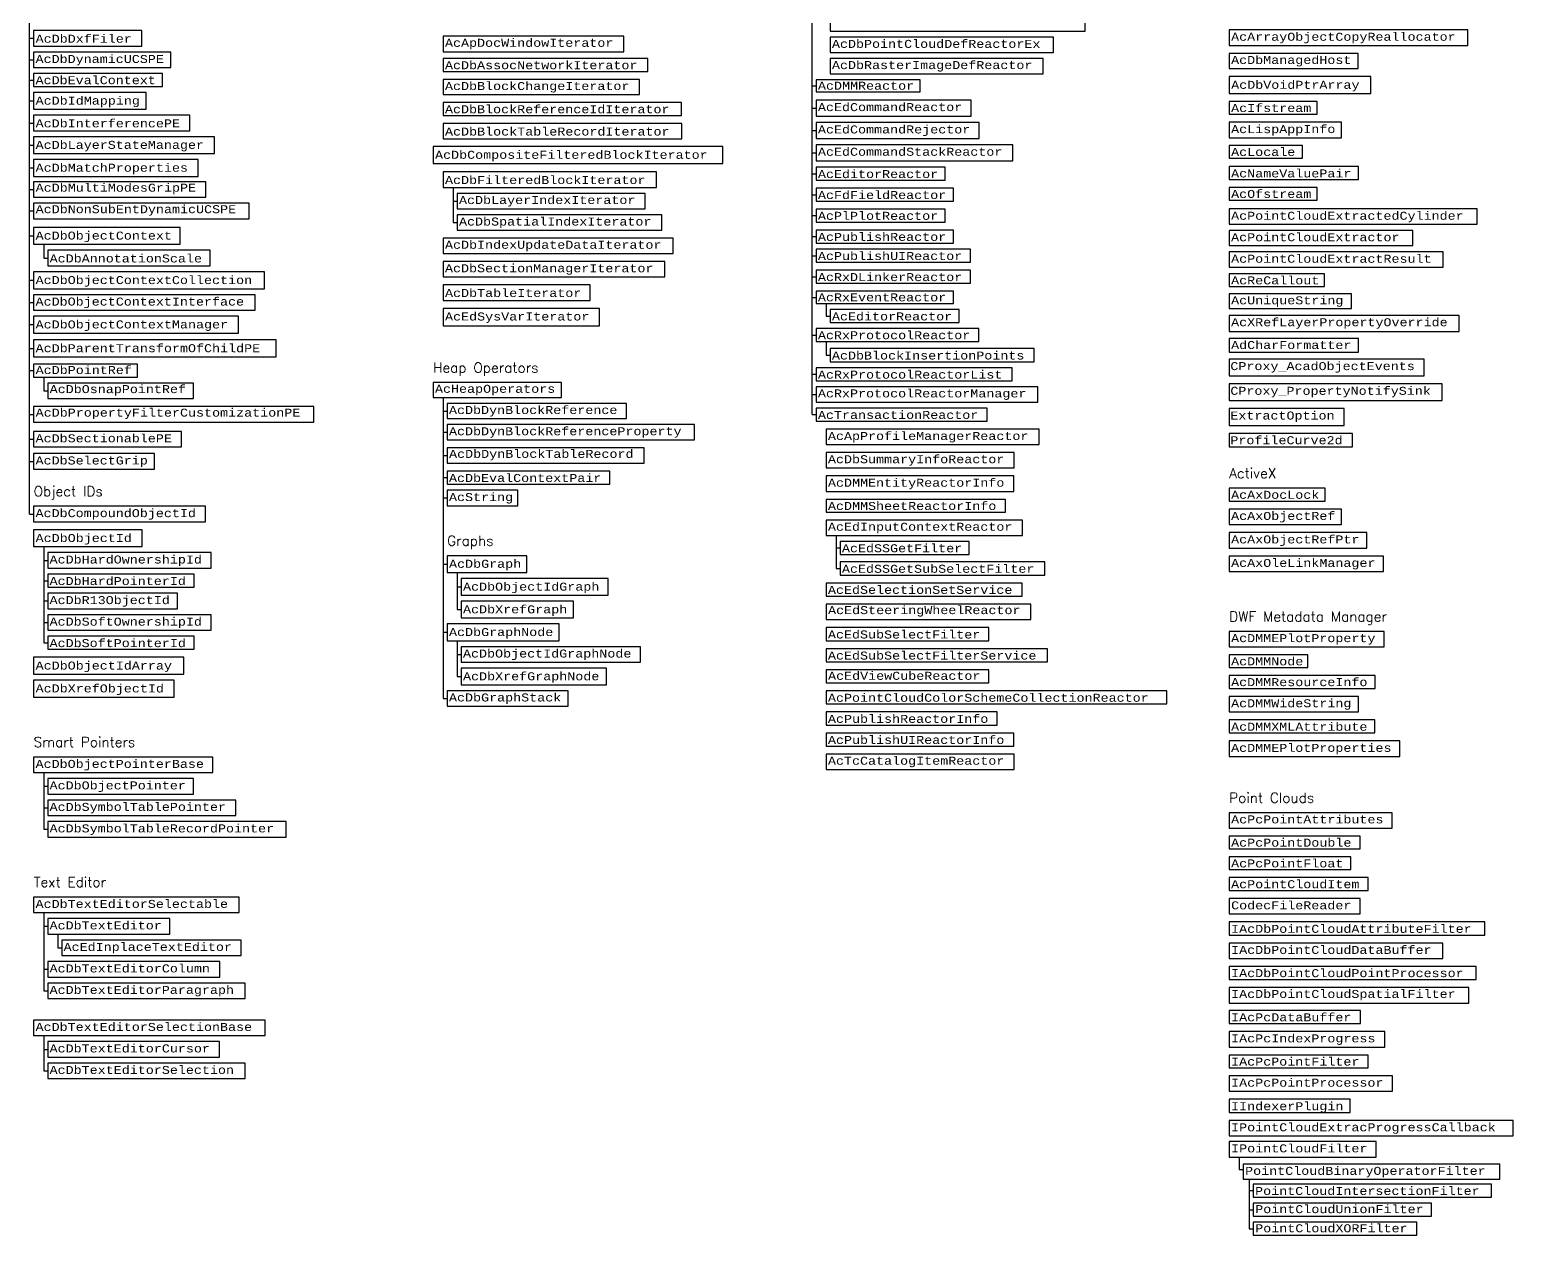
# Model space of a CAD drawing. Header units: inches. Extents: x 349 to 921, y -346 to 10.
# Drawn here: x 429 to 503.1, y -127.9 to -67.6 of the extents above; entities that cross this region are included whole.
import ezdxf

# ---------------------------------------------------------------- set-up
doc = ezdxf.new("R2010")
doc.units = ezdxf.units.IN
doc.header["$MEASUREMENT"] = 0
for name, color, linetype in [('ObjectARX 2009 Unmanaged classes', 7, 'Continuous'), ('ObjectARX 2010 Unmanaged classes', 7, 'Continuous'), ('Unmanaged classes', 7, 'Continuous'), ('Unmanaged classes w .NET Wrappers', 3, 'Continuous')]:
    doc.layers.add(name, color=color, linetype=linetype)
doc.styles.add('Categories', font='romanc.shx', dxfattribs={"height": 0.5})
doc.styles.get("Standard").update_dxf_attribs({"font": 'cour.ttf'})
doc.styles.add('Unmanaged', font='cour.ttf', dxfattribs={"height": 0.2})

msp = doc.modelspace()

# ---------------------------------------------------------------- linework, layer by layer
for p, q in [((428.968, -91.815), (428.968, -0.743)), ((468.078, -86.842), (468.078, -0.743)), ((428.968, -68.025), (429.168, -68.025)), ((428.968, -69.103), (429.168, -69.103)), ((428.968, -70.111), (429.168, -70.111)), ((468.078, -70.403), (468.278, -70.403)), ((468.078, -70.403), (468.278, -70.403)), ((468.078, -70.403), (468.278, -70.403)), ((428.968, -71.153), (429.168, -71.153)), ((468.078, -71.519), (468.278, -71.519)), ((428.968, -72.262), (429.168, -72.262)), ((468.078, -72.635), (468.278, -72.635)), ((428.968, -73.367), (429.168, -73.367)), ((468.078, -73.751), (468.278, -73.751)), ((428.968, -74.506), (429.168, -74.506)), ((468.078, -74.799), (468.278, -74.799)), ((428.968, -75.583), (429.168, -75.583)), ((450.134, -75.484), (450.134, -77.233)), ((450.134, -76.165), (450.334, -76.165)), ((468.078, -75.846), (468.278, -75.846)), ((428.968, -76.659), (429.168, -76.659)), ((468.078, -76.894), (468.278, -76.894)), ((450.134, -77.233), (450.334, -77.233)), ((428.968, -77.901), (429.168, -77.901)), ((429.668, -78.322), (429.668, -79.013)), ((468.078, -77.941), (468.278, -77.941)), ((429.668, -79.013), (429.868, -79.013)), ((468.078, -78.896), (468.278, -78.896)), ((468.078, -79.951), (468.278, -79.951)), ((428.968, -80.126), (429.168, -80.126)), ((428.968, -81.235), (429.168, -81.235)), ((468.078, -80.984), (468.278, -80.984)), ((468.778, -81.289), (468.778, -81.917)), ((468.778, -81.917), (468.978, -81.917)), ((428.968, -82.344), (429.168, -82.344)), ((468.078, -82.864), (468.278, -82.864)), ((428.968, -83.531), (429.168, -83.531)), ((468.778, -83.184), (468.778, -83.872)), ((468.778, -83.872), (468.978, -83.872)), ((428.968, -84.642), (429.168, -84.642)), ((429.668, -84.969), (429.668, -85.657)), ((468.078, -84.827), (468.278, -84.827)), ((429.668, -85.657), (429.868, -85.657)), ((449.634, -85.985), (449.634, -101.039)), ((468.078, -85.835), (468.278, -85.835)), ((449.634, -86.666), (449.834, -86.666)), ((428.968, -86.832), (429.168, -86.832)), ((468.078, -86.842), (468.278, -86.842)), ((428.968, -88.072), (429.168, -88.072)), ((449.634, -87.727), (449.834, -87.727)), ((449.634, -88.888), (449.834, -88.888)), ((428.968, -89.183), (429.168, -89.183)), ((449.634, -89.996), (449.834, -89.996)), ((449.634, -91.011), (449.834, -91.011)), ((428.968, -91.815), (429.168, -91.815)), ((428.968, -91.815), (429.168, -91.815)), ((429.668, -93.446), (429.668, -98.254)), ((469.278, -92.883), (469.278, -94.538)), ((429.668, -94.133), (429.868, -94.133)), ((469.278, -93.51), (469.478, -93.51)), ((449.634, -94.316), (449.834, -94.316)), ((450.334, -94.734), (450.334, -96.594)), ((469.278, -94.538), (469.478, -94.538)), ((429.668, -95.149), (429.868, -95.149)), ((450.334, -95.455), (450.534, -95.455)), ((429.668, -96.164), (429.868, -96.164)), ((450.334, -96.594), (450.534, -96.594)), ((429.668, -97.239), (429.868, -97.239)), ((449.634, -97.73), (449.834, -97.73)), ((429.668, -98.254), (429.868, -98.254)), ((450.334, -98.148), (450.334, -99.941)), ((450.334, -98.835), (450.534, -98.835)), ((450.334, -99.941), (450.534, -99.941)), ((449.634, -101.039), (449.834, -101.039)), ((429.668, -104.742), (429.668, -107.581)), ((429.668, -105.43), (429.868, -105.43)), ((429.668, -106.505), (429.868, -106.505)), ((429.668, -107.581), (429.868, -107.581)), ((429.668, -111.744), (429.668, -115.658)), ((429.668, -112.431), (429.868, -112.431)), ((430.368, -112.819), (430.368, -113.507)), ((430.368, -113.507), (430.568, -113.507)), ((429.668, -114.582), (429.868, -114.582)), ((429.668, -115.658), (429.868, -115.658)), ((429.668, -117.896), (429.668, -119.659)), ((429.668, -118.584), (429.868, -118.584)), ((429.668, -119.659), (429.868, -119.659)), ((489.431, -123.968), (489.431, -124.596)), ((489.431, -124.596), (489.631, -124.596)), ((489.931, -125.07), (489.931, -127.558)), ((489.931, -125.649), (490.131, -125.649)), ((489.931, -126.603), (490.131, -126.603)), ((489.931, -127.558), (490.131, -127.558))]:
    msp.add_line(p, q)
for points in [[(468.978, -66.914), (468.978, -67.675), (481.738, -67.675), (481.738, -66.914)], [(429.168, -67.633), (429.168, -68.416), (434.574, -68.416), (434.574, -67.633)], [(449.634, -67.922), (449.634, -68.707), (458.661, -68.707), (458.661, -67.922)], [(468.978, -67.975), (468.978, -68.736), (480.152, -68.736), (480.152, -67.975)], [(488.931, -67.604), (488.931, -68.38), (500.851, -68.38), (500.851, -67.604)], [(429.168, -68.716), (429.168, -69.491), (436.031, -69.491), (436.031, -68.716)], [(488.931, -68.78), (488.931, -69.541), (495.378, -69.541), (495.378, -68.78)], [(449.634, -69.042), (449.634, -69.682), (459.873, -69.682), (459.873, -69.042)], [(468.978, -69.036), (468.978, -69.797), (479.637, -69.797), (479.637, -69.036)], [(429.168, -69.791), (429.168, -70.431), (435.615, -70.431), (435.615, -69.791)], [(449.634, -70.082), (449.634, -70.843), (459.453, -70.843), (459.453, -70.082)], [(468.278, -70.097), (468.278, -70.709), (473.474, -70.709), (473.474, -70.097)], [(488.931, -69.941), (488.931, -70.783), (496.002, -70.783), (496.002, -69.941)], [(429.168, -70.731), (429.168, -71.574), (434.79, -71.574), (434.79, -70.731)], [(468.278, -71.123), (468.278, -71.915), (476.034, -71.915), (476.034, -71.123)], [(488.931, -71.183), (488.931, -71.824), (493.323, -71.824), (493.323, -71.183)], [(429.168, -71.874), (429.168, -72.649), (436.982, -72.649), (436.982, -71.874)], [(449.634, -71.243), (449.634, -71.884), (461.554, -71.884), (461.554, -71.243)], [(449.634, -72.284), (449.634, -73.059), (461.574, -73.059), (461.574, -72.284)], [(468.278, -72.239), (468.278, -73.031), (476.432, -73.031), (476.432, -72.239)], [(488.931, -72.224), (488.931, -72.999), (494.538, -72.999), (494.538, -72.224)], [(429.168, -72.949), (429.168, -73.785), (438.213, -73.785), (438.213, -72.949)], [(468.278, -73.355), (468.278, -74.147), (478.119, -74.147), (478.119, -73.355)], [(488.931, -73.38), (488.931, -74.02), (492.601, -74.02), (492.601, -73.38)], [(429.168, -74.085), (429.168, -74.928), (437.384, -74.928), (437.384, -74.085)], [(449.135, -73.439), (449.135, -74.282), (463.616, -74.282), (463.616, -73.439)], [(449.634, -74.702), (449.634, -75.484), (460.3, -75.484), (460.3, -74.702)], [(468.278, -74.471), (468.278, -75.126), (474.734, -75.126), (474.734, -74.471)], [(488.931, -74.439), (488.931, -75.094), (495.389, -75.094), (495.389, -74.439)], [(429.168, -75.195), (429.168, -75.97), (437.769, -75.97), (437.769, -75.195)], [(468.278, -75.519), (468.278, -76.174), (475.155, -76.174), (475.155, -75.519)], [(488.931, -75.48), (488.931, -76.12), (493.323, -76.12), (493.323, -75.48)], [(429.168, -76.271), (429.168, -77.047), (439.941, -77.047), (439.941, -76.271)], [(450.334, -75.784), (450.334, -76.545), (459.733, -76.545), (459.733, -75.784)], [(450.334, -76.845), (450.334, -77.621), (460.573, -77.621), (460.573, -76.845)], [(468.278, -76.574), (468.278, -77.214), (474.735, -77.214), (474.735, -76.574)], [(488.931, -76.555), (488.931, -77.317), (501.33, -77.317), (501.33, -76.555)], [(429.168, -77.479), (429.168, -78.322), (436.497, -78.322), (436.497, -77.479)], [(468.278, -77.614), (468.278, -78.269), (475.155, -78.269), (475.155, -77.614)], [(488.931, -77.63), (488.931, -78.392), (498.105, -78.392), (498.105, -77.63)], [(449.634, -78.021), (449.634, -78.782), (461.134, -78.782), (461.134, -78.021)], [(468.278, -78.569), (468.278, -79.223), (475.996, -79.223), (475.996, -78.569)], [(429.868, -78.622), (429.868, -79.405), (437.989, -79.405), (437.989, -78.622)], [(449.634, -79.182), (449.634, -79.957), (460.714, -79.957), (460.714, -79.182)], [(488.931, -78.706), (488.931, -79.467), (499.629, -79.467), (499.629, -78.706)], [(429.168, -79.705), (429.168, -80.547), (440.7, -80.547), (440.7, -79.705)], [(468.278, -79.623), (468.278, -80.278), (475.996, -80.278), (475.996, -79.623)], [(488.931, -79.802), (488.931, -80.442), (493.698, -80.442), (493.698, -79.802)], [(449.634, -80.357), (449.634, -81.132), (456.985, -81.132), (456.985, -80.357)], [(468.278, -80.678), (468.278, -81.289), (475.155, -81.289), (475.155, -80.678)], [(488.931, -80.799), (488.931, -81.538), (495.043, -81.538), (495.043, -80.799)], [(429.168, -80.847), (429.168, -81.623), (440.233, -81.623), (440.233, -80.847)], [(449.634, -81.532), (449.634, -82.407), (457.456, -82.407), (457.456, -81.532)], [(429.168, -81.923), (429.168, -82.765), (439.411, -82.765), (439.411, -81.923)], [(468.978, -81.589), (468.978, -82.244), (475.435, -82.244), (475.435, -81.589)], [(488.931, -81.895), (488.931, -82.682), (500.423, -82.682), (500.423, -81.895)], [(468.278, -82.544), (468.278, -83.184), (476.416, -83.184), (476.416, -82.544)], [(488.931, -83.035), (488.931, -83.729), (495.389, -83.729), (495.389, -83.035)], [(429.168, -83.11), (429.168, -83.953), (441.285, -83.953), (441.285, -83.11)], [(468.978, -83.545), (468.978, -84.199), (479.185, -84.199), (479.185, -83.545)], [(429.168, -84.314), (429.168, -84.969), (434.365, -84.969), (434.365, -84.314)], [(468.278, -84.499), (468.278, -85.154), (478.086, -85.154), (478.086, -84.499)], [(488.931, -84.075), (488.931, -84.91), (498.681, -84.91), (498.681, -84.075)], [(429.868, -85.269), (429.868, -86.044), (437.166, -86.044), (437.166, -85.269)], [(449.134, -85.244), (449.134, -85.985), (455.56, -85.985), (455.56, -85.244)], [(468.278, -85.454), (468.278, -86.215), (479.357, -86.215), (479.357, -85.454)], [(488.931, -85.31), (488.931, -86.145), (499.572, -86.145), (499.572, -85.31)], [(429.168, -86.444), (429.168, -87.22), (443.174, -87.22), (443.174, -86.444)], [(449.834, -86.285), (449.834, -87.046), (458.798, -87.046), (458.798, -86.285)], [(468.278, -86.515), (468.278, -87.17), (476.836, -87.17), (476.836, -86.515)], [(488.931, -86.545), (488.931, -87.381), (494.67, -87.381), (494.67, -86.545)], [(449.834, -87.346), (449.834, -88.107), (462.195, -88.107), (462.195, -87.346)], [(429.168, -87.685), (429.168, -88.46), (436.556, -88.46), (436.556, -87.685)], [(468.778, -87.57), (468.778, -88.345), (479.437, -88.345), (479.437, -87.57)], [(488.931, -87.781), (488.931, -88.461), (495.095, -88.461), (495.095, -87.781)], [(429.168, -88.795), (429.168, -89.57), (435.205, -89.57), (435.205, -88.795)], [(449.834, -88.507), (449.834, -89.268), (459.681, -89.268), (459.681, -88.507)], [(468.778, -88.745), (468.778, -89.506), (478.176, -89.506), (478.176, -88.745)], [(449.834, -89.668), (449.834, -90.323), (457.972, -90.323), (457.972, -89.668)], [(468.778, -89.906), (468.778, -90.682), (478.166, -90.682), (478.166, -89.906)], [(449.834, -90.623), (449.834, -91.398), (453.363, -91.398), (453.363, -90.623)], [(468.778, -91.082), (468.778, -91.722), (477.746, -91.722), (477.746, -91.082)], [(488.931, -90.525), (488.931, -91.165), (493.728, -91.165), (493.728, -90.525)], [(429.168, -91.428), (429.168, -92.203), (437.754, -92.203), (437.754, -91.428)], [(429.168, -91.428), (429.168, -92.203), (437.754, -92.203), (437.754, -91.428)], [(488.931, -91.565), (488.931, -92.341), (494.549, -92.341), (494.549, -91.565)], [(429.168, -92.603), (429.168, -93.446), (434.588, -93.446), (434.588, -92.603)], [(468.778, -92.122), (468.778, -92.883), (478.596, -92.883), (478.596, -92.122)], [(469.478, -93.183), (469.478, -93.838), (475.935, -93.838), (475.935, -93.183)], [(488.931, -92.741), (488.931, -93.516), (495.809, -93.516), (495.809, -92.741)], [(429.868, -93.746), (429.868, -94.521), (438.034, -94.521), (438.034, -93.746)], [(449.834, -93.898), (449.834, -94.734), (453.827, -94.734), (453.827, -93.898)], [(488.931, -93.916), (488.931, -94.692), (496.649, -94.692), (496.649, -93.916)], [(429.868, -94.821), (429.868, -95.476), (437.194, -95.476), (437.194, -94.821)], [(469.478, -94.21), (469.478, -94.865), (479.717, -94.865), (479.717, -94.21)], [(450.534, -95.034), (450.534, -95.877), (457.891, -95.877), (457.891, -95.034)], [(468.778, -95.265), (468.778, -95.92), (478.582, -95.92), (478.582, -95.265)], [(429.868, -95.776), (429.868, -96.551), (436.354, -96.551), (436.354, -95.776)], [(450.534, -96.177), (450.534, -97.012), (456.153, -97.012), (456.153, -96.177)], [(468.778, -96.32), (468.778, -97.095), (479.017, -97.095), (479.017, -96.32)], [(429.868, -96.851), (429.868, -97.627), (438.034, -97.627), (438.034, -96.851)], [(449.834, -97.312), (449.834, -98.148), (455.443, -98.148), (455.443, -97.312)], [(468.778, -97.495), (468.778, -98.15), (476.916, -98.15), (476.916, -97.495)], [(488.931, -97.692), (488.931, -98.453), (496.671, -98.453), (496.671, -97.692)], [(429.868, -97.927), (429.868, -98.581), (437.194, -98.581), (437.194, -97.927)], [(450.534, -98.448), (450.534, -99.223), (459.498, -99.223), (459.498, -98.448)], [(468.778, -98.55), (468.778, -99.205), (479.842, -99.205), (479.842, -98.55)], [(429.168, -98.981), (429.168, -99.824), (436.674, -99.824), (436.674, -98.981)], [(488.931, -98.853), (488.931, -99.493), (492.853, -99.493), (492.853, -98.853)], [(450.534, -99.523), (450.534, -100.359), (457.804, -100.359), (457.804, -99.523)], [(468.778, -99.605), (468.778, -100.259), (476.916, -100.259), (476.916, -99.605)], [(488.931, -99.893), (488.931, -100.533), (496.219, -100.533), (496.219, -99.893)], [(429.168, -100.124), (429.168, -100.967), (436.189, -100.967), (436.189, -100.124)], [(449.834, -100.659), (449.834, -101.42), (455.891, -101.42), (455.891, -100.659)], [(468.778, -100.659), (468.778, -101.314), (485.805, -101.314), (485.805, -100.659)], [(488.931, -100.933), (488.931, -101.709), (495.401, -101.709), (495.401, -100.933)], [(468.778, -101.714), (468.778, -102.369), (477.326, -102.369), (477.326, -101.714)], [(488.931, -102.109), (488.931, -102.763), (496.214, -102.763), (496.214, -102.109)], [(468.778, -102.769), (468.778, -103.423), (478.166, -103.423), (478.166, -102.769)], [(468.778, -103.823), (468.778, -104.584), (478.176, -104.584), (478.176, -103.823)], [(488.931, -103.163), (488.931, -103.939), (497.458, -103.939), (497.458, -103.163)], [(429.168, -103.967), (429.168, -104.742), (438.132, -104.742), (438.132, -103.967)], [(429.868, -105.042), (429.868, -105.818), (437.166, -105.818), (437.166, -105.042)], [(429.868, -106.118), (429.868, -106.893), (439.267, -106.893), (439.267, -106.118)], [(488.931, -106.757), (488.931, -107.518), (497.083, -107.518), (497.083, -106.757)], [(429.868, -107.193), (429.868, -107.968), (441.788, -107.968), (441.788, -107.193)], [(488.931, -107.918), (488.931, -108.558), (495.478, -108.558), (495.478, -107.918)], [(488.931, -108.958), (488.931, -109.598), (495.012, -109.598), (495.012, -108.958)], [(488.931, -109.998), (488.931, -110.639), (495.869, -110.639), (495.869, -109.998)], [(429.168, -110.968), (429.168, -111.744), (439.448, -111.744), (439.448, -110.968)], [(488.931, -111.039), (488.931, -111.814), (495.477, -111.814), (495.477, -111.039)], [(429.868, -112.044), (429.868, -112.819), (435.981, -112.819), (435.981, -112.044)], [(488.931, -112.214), (488.931, -112.869), (501.715, -112.869), (501.715, -112.214)], [(430.568, -113.119), (430.568, -113.895), (439.546, -113.895), (439.546, -113.119)], [(488.931, -113.269), (488.931, -114.044), (499.61, -114.044), (499.61, -113.269)], [(429.868, -114.195), (429.868, -114.97), (438.467, -114.97), (438.467, -114.195)], [(488.931, -114.444), (488.931, -115.085), (501.272, -115.085), (501.272, -114.444)], [(429.868, -115.27), (429.868, -116.045), (439.742, -116.045), (439.742, -115.27)], [(488.931, -115.485), (488.931, -116.27), (500.903, -116.27), (500.903, -115.485)], [(429.168, -117.121), (429.168, -117.896), (440.739, -117.896), (440.739, -117.121)], [(488.931, -116.638), (488.931, -117.292), (495.498, -117.292), (495.498, -116.638)], [(488.931, -117.692), (488.931, -118.468), (496.714, -118.468), (496.714, -117.692)], [(429.868, -118.196), (429.868, -118.971), (438.464, -118.971), (438.464, -118.196)], [(429.868, -119.271), (429.868, -120.047), (439.74, -120.047), (439.74, -119.271)], [(488.931, -118.868), (488.931, -119.508), (495.884, -119.508), (495.884, -118.868)], [(488.931, -119.908), (488.931, -120.683), (497.09, -120.683), (497.09, -119.908)], [(488.931, -121.083), (488.931, -121.738), (494.975, -121.738), (494.975, -121.083)], [(488.931, -122.138), (488.931, -122.914), (503.133, -122.914), (503.133, -122.138)], [(488.931, -123.193), (488.931, -123.968), (496.282, -123.968), (496.282, -123.193)], [(489.631, -124.318), (489.631, -125.07), (502.46, -125.07), (502.46, -124.318)], [(490.131, -125.321), (490.131, -125.976), (502.047, -125.976), (502.047, -125.321)], [(490.131, -126.276), (490.131, -126.931), (499.045, -126.931), (499.045, -126.276)], [(490.131, -127.231), (490.131, -127.885), (498.317, -127.885), (498.317, -127.231)]]:
    msp.add_lwpolyline(points, close=True)

# ---------------------------------------------------------------- texts
at = {"color": 1, "char_height": 0.5, "attachment_point": 1, "style": 'Categories'}
for s, insert, width in [('Heap Operators', (449.134, -84.244), 6.42598), ('ActiveX', (488.931, -89.525), 4.79624), ('Object IDs', (429.168, -90.428), 5.41932), ('Graphs', (449.834, -92.898), 4.77846), ('DWF Metadata Manager', (488.931, -96.689), 10.99971), ('Smart Pointers', (429.168, -102.967), 8.96376), ('Point Clouds', (488.931, -105.754), 10.99971), ('Text Editor', (429.168, -109.968), 8.96376)]:
    msp.add_mtext(s, dxfattribs=dict(at, insert=insert, width=width))
at = {"layer": 'ObjectARX 2009 Unmanaged classes', "char_height": 0.4, "attachment_point": 1}
for s, insert in [('{\\Fcourier new;AcDbPointRef}', (429.268, -84.414)), ('{\\Fcourier new;AcDbOsnapPointRef}', (429.968, -85.369)), ('{\\Fcourier new;AcDbPropertyFilterCustomizationPE}', (429.268, -86.544)), ('{\\Fcourier new;AcDbDynBlockTableRecord}', (449.934, -88.607)), ('{\\Fcourier new;AcEdSteeringWheelReactor}', (468.878, -96.42)), ('{\\Fcourier new;AcEdViewCubeReactor}', (468.878, -99.705)), ('{\\Fcourier new|c0;PointCloudUnionFilter}', (490.231, -126.376)), ('{\\Fcourier new|c0;PointCloudXORFilter}', (490.231, -127.331))]:
    msp.add_mtext(s, dxfattribs=dict(at, insert=insert))
at = {"layer": 'ObjectARX 2010 Unmanaged classes', "style": 'Unmanaged'}
for s, p in [('AcDbAssocNetworkIterator', (449.729, -69.571)), ('AcDbCompoundObjectId', (429.263, -91.971))]:
    msp.add_text(s, height=0.4, dxfattribs=at).set_placement(p)
at = {"layer": 'Unmanaged classes', "style": 'Unmanaged'}
for s, p in [('AcApDocWindowIterator', (449.729, -68.451)), ('AcDbPointCloudDefReactorEx', (469.072, -68.504)), ('AcArrayObjectCopyReallocator', (489.026, -68.148)), ('AcDbDynamicUCSPE', (429.263, -69.259)), ('AcDbManagedHost', (489.026, -69.309)), ('AcDbRasterImageDefReactor', (469.072, -69.565)), ('AcDbEvalContext', (429.263, -70.32)), ('AcDbBlockChangeIterator', (449.729, -70.612)), ('AcDMMReactor', (468.372, -70.597)), ('AcDbBlockReferenceIdIterator', (449.729, -71.773)), ('AcEdCommandReactor', (468.372, -71.666)), ('AcIfstream', (489.026, -71.712)), ('AcEdCommandRejector', (468.372, -72.783)), ('AcLispAppInfo', (489.026, -72.767)), ('AcEdCommandStackReactor', (468.372, -73.899)), ('AcLocale', (489.026, -73.909)), ('AcEditorReactor', (468.372, -75.015)), ('AcNameValuePair', (489.026, -74.983)), ('AcFdFieldReactor', (468.372, -76.062)), ('AcOfstream', (489.026, -76.009)), ('AcDbLayerIndexIterator', (450.429, -76.313)), ('AcDbSpatialIndexIterator', (450.429, -77.389)), ('AcPlPlotReactor', (468.372, -77.103)), ('AcPointCloudExtractedCylinder', (489.026, -77.099)), ('AcPublishReactor', (468.372, -78.157)), ('AcDbIndexUpdateDataIterator', (449.729, -78.55)), ('AcDbSectionManagerIterator', (449.729, -79.725)), ('AcPublishUIReactor', (468.372, -79.112)), ('AcRxDLinkerReactor', (468.372, -80.167)), ('AcReCallout', (489.026, -80.331)), ('AcRxEventReactor', (468.372, -81.178)), ('AcDbObjectContextInterface', (429.263, -81.391)), ('AcEditorReactor', (469.072, -82.133)), ('AcXRefLayerPropertyOverride', (489.026, -82.424)), ('AcRxProtocolReactor', (468.372, -83.073)), ('AcDbParentTransformOfChildPE', (429.266, -83.722)), ('AcDbBlockInsertionPoints', (469.072, -84.088)), ('AdCharFormatter', (489.026, -83.564)), ('CProxy_AcadObjectEvents', (488.988, -84.618)), ('AcRxProtocolReactorList', (468.372, -85.043)), ('AcHeapOperators', (449.229, -85.753)), ('AcRxProtocolReactorManager', (468.372, -85.983)), ('CProxy_PropertyNotifySink', (488.988, -85.854)), ('AcDbDynBlockReference', (449.929, -86.814)), ('AcTransactionReactor', (468.372, -87.059)), ('AcDbDynBlockReferenceProperty', (449.929, -87.875)), ('AcDbSectionablePE', (429.263, -88.228)), ('AcApProfileManagerReactor', (468.872, -88.113)), ('AcDbSelectGrip', (429.263, -89.338)), ('AcDbSummaryInfoReactor', (468.872, -89.274)), ('AcDbEvalContextPair', (449.929, -90.212)), ('AcDMMEntityReactorInfo', (468.872, -90.45)), ('AcString', (449.929, -91.166)), ('AcDMMSheetReactorInfo', (468.872, -91.611)), ('AcAxDocLock', (489.026, -91.054)), ('AcAxObjectRef', (489.026, -92.109)), ('AcEdInputContextReactor', (468.872, -92.651)), ('AcEdSSGetFilter', (469.572, -93.726)), ('AcAxObjectRefPtr', (489.026, -93.284)), ('AcDbHardOwnershipId', (429.963, -94.289)), ('AcAxOleLinkManager', (489.026, -94.46)), ('AcDbHardPointerId', (429.963, -95.365)), ('AcEdSSGetSubSelectFilter', (469.572, -94.754)), ('AcEdSelectionSetService', (468.872, -95.808)), ('AcDbR13ObjectId', (429.963, -96.319)), ('AcDbSoftOwnershipId', (429.963, -97.395)), ('AcEdSubSelectFilter', (468.872, -98.039)), ('AcDMMEPlotProperty', (489.026, -98.221)), ('AcDbSoftPointerId', (429.963, -98.47)), ('AcDbObjectIdGraphNode', (450.629, -98.991)), ('AcEdSubSelectFilterService', (468.872, -99.093)), ('AcDMMNode', (489.026, -99.382)), ('AcDMMResourceInfo', (489.026, -100.422)), ('AcDbGraphStack', (449.929, -101.188)), ('AcPointCloudColorSchemeCollectionReactor', (468.872, -101.203)), ('AcDMMWideString', (489.026, -101.477)), ('AcPublishReactorInfo', (468.872, -102.257)), ('AcDMMXMLAttribute', (489.026, -102.652)), ('AcPublishUIReactorInfo', (468.872, -103.312)), ('AcDMMEPlotProperties', (489.026, -103.707)), ('AcDbObjectPointerBase', (429.263, -104.51)), ('AcTcCatalogItemReactor', (468.872, -104.352)), ('AcDbObjectPointer', (429.963, -105.586)), ('AcDbSymbolTablePointer', (429.963, -106.661)), ('AcDbSymbolTableRecordPointer', (429.963, -107.736)), ('AcPcPointAttributes', (489.026, -107.286)), ('AcPcPointDouble', (489.026, -108.447)), ('AcPcPointFloat', (489.026, -109.487)), ('AcPointCloudItem', (489.026, -110.527)), ('CodecFileReader', (489.026, -111.582)), ('IAcDbPointCloudAttributeFilter', (489.026, -112.758)), ('IAcDbPointCloudDataBuffer', (489.026, -113.812)), ('IAcDbPointCloudPointProcessor', (489.026, -114.973)), ('IAcDbPointCloudSpatialFilter', (489.026, -116.014)), ('IAcPcDataBuffer', (489.026, -117.181)), ('IAcPcIndexProgress', (489.026, -118.236)), ('IAcPcPointFilter', (489.026, -119.397)), ('IAcPcPointProcessor', (489.026, -120.451)), ('IIndexerPlugin', (489.026, -121.627)), ('IPointCloudFilter', (489.026, -123.736)), ('PointCloudBinaryOperatorFilter', (489.726, -124.861)), ('PointCloudIntersectionFilter', (490.226, -125.865))]:
    msp.add_text(s, height=0.4, dxfattribs=at).set_placement(p)
at = {"layer": 'Unmanaged classes', "insert": (429.268, -76.371), "char_height": 0.4, "attachment_point": 1, "style": 'Unmanaged'}
msp.add_mtext('{\\Fcourier new|c0;AcDbNonSubEntDynamicUCSPE}', dxfattribs=at)
at = {"layer": 'Unmanaged classes w .NET Wrappers', "style": 'Unmanaged'}
for s, p in [('AcDbDxfFiler', (429.266, -68.245)), ('AcDbVoidPtrArray', (489.029, -70.552)), ('AcDbIdMapping', (429.266, -71.343)), ('AcDbInterferencePE', (429.266, -72.479)), ('AcDbBlockTableRecordIterator', (449.731, -72.888)), ('AcDbLayerStateManager', (429.266, -73.554)), ('AcDbCompositeFilteredBlockIterator', (449.232, -74.051)), ('AcDbMatchProperties', (429.266, -74.697)), ('AcDbFilteredBlockIterator', (449.731, -75.313)), ('AcDbObjectContext', (429.266, -78.091)), ('AcPointCloudExtractor', (489.026, -78.174)), ('AcDbAnnotationScale', (429.966, -79.234)), ('AcPointCloudExtractResult', (489.026, -79.249)), ('AcDbObjectContextCollection', (429.266, -80.316)), ('AcDbTableIterator', (449.731, -80.962)), ('AcUniqueString', (489.026, -81.328)), ('AcDbObjectContextManager', (429.266, -82.534)), ('AcEdSysVarIterator', (449.731, -82.137)), ('ExtractOption', (488.988, -87.089)), ('ProfileCurve2d', (488.988, -88.324)), ('AcDbObjectId', (429.266, -93.215)), ('AcDbGraph', (449.931, -94.503)), ('AcDbObjectIdGraph', (450.631, -95.646)), ('AcDbXrefGraph', (450.631, -96.781)), ('AcDbGraphNode', (449.931, -97.917)), ('AcDbObjectIdArray', (429.266, -99.593)), ('AcDbXrefGraphNode', (450.631, -100.128)), ('AcDbXrefObjectId', (429.266, -100.736)), ('AcDbTextEditorSelectable', (429.263, -111.512)), ('AcDbTextEditor', (429.963, -112.587)), ('AcEdInplaceTextEditor', (430.663, -113.663)), ('AcDbTextEditorColumn', (429.963, -114.738)), ('AcDbTextEditorParagraph', (429.963, -115.813)), ('AcDbTextEditorSelectionBase', (429.263, -117.664)), ('AcDbTextEditorCursor', (429.963, -118.739)), ('AcDbTextEditorSelection', (429.963, -119.815)), ('IPointCloudExtracProgressCallback', (489.026, -122.682))]:
    msp.add_text(s, height=0.4, dxfattribs=at).set_placement(p)
at = {"layer": 'Unmanaged classes w .NET Wrappers', "insert": (429.268, -75.295), "char_height": 0.4, "attachment_point": 1, "style": 'Unmanaged'}
msp.add_mtext('{\\Fcourier new|c0;AcDbMultiModesGripPE}', dxfattribs=at)

doc.saveas('drawing.dxf')
